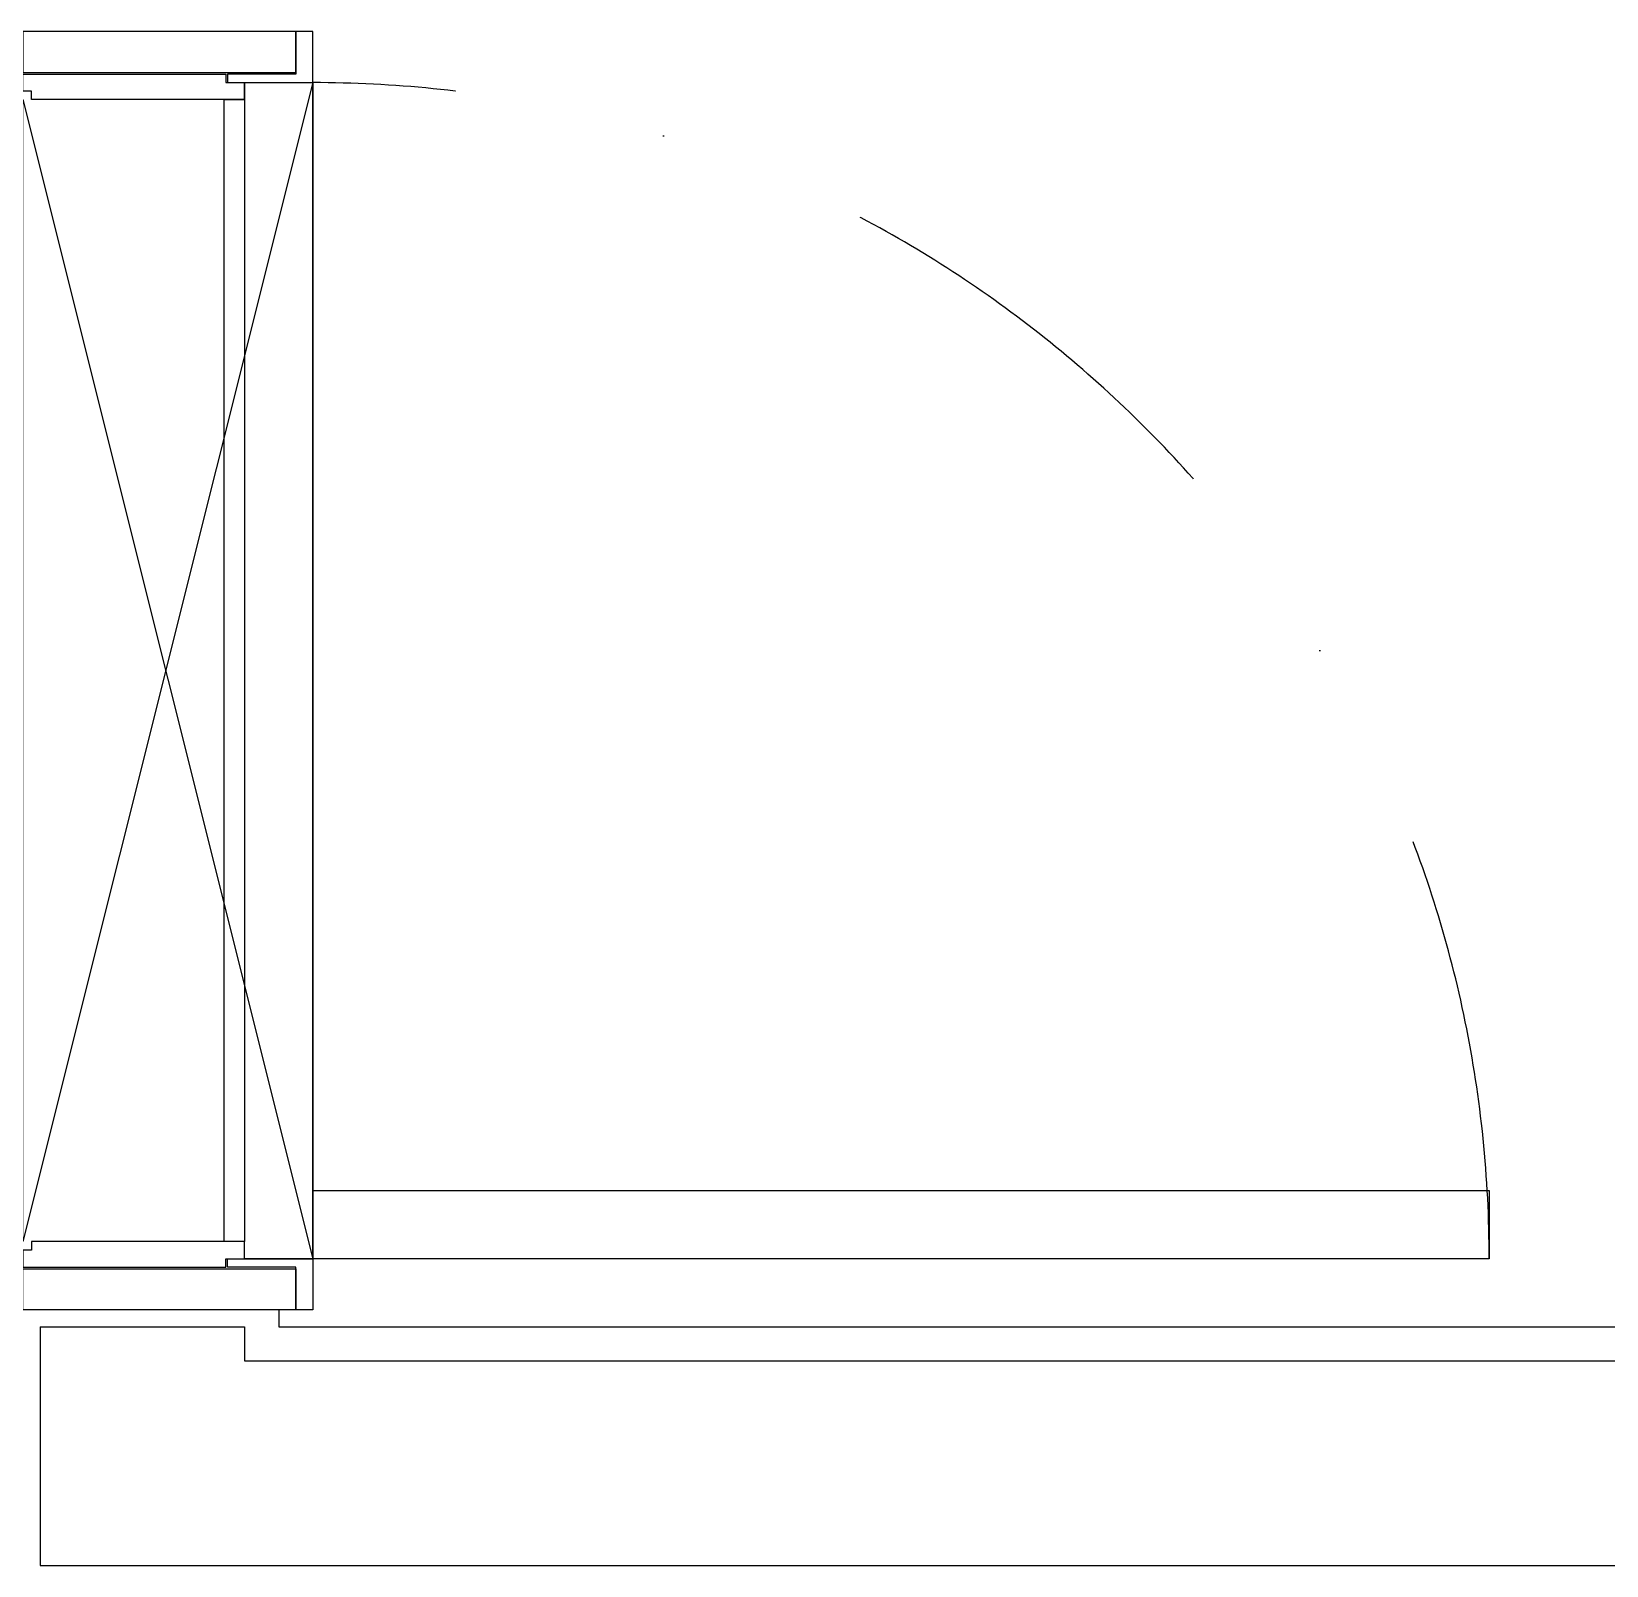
# Model space of a CAD drawing. Header units: millimetres. Extents: x -33000 to 294000, y 0 to 42408.
# Drawn here: x 93690 to 94614, y 15714 to 16614 of the extents above; entities that cross this region are included whole.
import ezdxf

# ---------------------------------------------------------------- set-up
doc = ezdxf.new("R2010")
doc.units = ezdxf.units.MM
doc.header["$LTSCALE"] = 50
doc.linetypes.add('DASHDOTX2', pattern=[2, 1, -0.5, 0, -0.5])
doc.layers.add('arch', color=8, linetype='Continuous')

msp = doc.modelspace()

# ---------------------------------------------------------------- linework, layer by layer
at = {"layer": 'arch'}
for p, q in [((93835, 15863.96), (93835, 15853.96)), ((93695, 15853.96), (93695, 15713.96)), ((93695, 15853.96), (93815, 15853.96)), ((93815, 15853.96), (93815, 15833.96)), ((93835, 15853.96), (95585, 15853.96)), ((93815, 15833.96), (95585, 15833.96)), ((93695, 15713.96), (95585, 15713.96))]:
    msp.add_line(p, q, dxfattribs=at)
at = {"layer": 'arch', "linetype": 'Continuous', "ltscale": 4, "elevation": 0}
for points in [[(93685, 16589.96), (93845, 16589.96), (93845, 16613.96), (93685, 16613.96)], [(93855, 16613.96), (93845, 16613.96), (93845, 16588.96), (93805, 16588.96), (93805, 16583.96), (93855, 16583.96)], [(93815, 16583.96), (93815, 16573.96), (93690, 16573.96), (93690, 16578.96), (93685, 16578.96), (93685, 16588.96), (93804, 16588.96), (93804, 16583.96)], [(94545, 15893.96), (93855, 15893.96), (93855, 15933.96), (94545, 15933.96)], [(93815, 15893.96), (93815, 15903.96), (93690, 15903.96), (93690, 15898.96), (93685, 15898.96), (93685, 15888.96), (93804, 15888.96), (93804, 15893.96)], [(93855, 15863.96), (93845, 15863.96), (93845, 15888.96), (93805, 15888.96), (93805, 15893.96), (93855, 15893.96)], [(93685, 15887.96), (93845, 15887.96), (93845, 15863.96), (93685, 15863.96)]]:
    msp.add_lwpolyline(points, close=True, dxfattribs=at)
at = {"layer": 'arch', "elevation": 0}
msp.add_lwpolyline([(93855, 15893.96), (93855, 16583.96), (93685, 15903.96), (93685, 16573.96)], close=True, dxfattribs=at)
for points in [[(93855, 15893.96), (93815, 15893.96), (93815, 15903.96), (93803, 15903.96), (93803, 16573.96), (93815, 16573.96), (93815, 16583.96), (93855, 16583.96), (93855, 15893.96)], [(93815, 16573.96), (93815, 15903.96)]]:
    msp.add_lwpolyline(points, dxfattribs=at)
at = {"layer": 'arch', "linetype": 'DASHDOTX2', "ltscale": 5}
msp.add_arc((93855, 15893.96), 690, 0, 90, dxfattribs=at)

doc.saveas('drawing.dxf')
